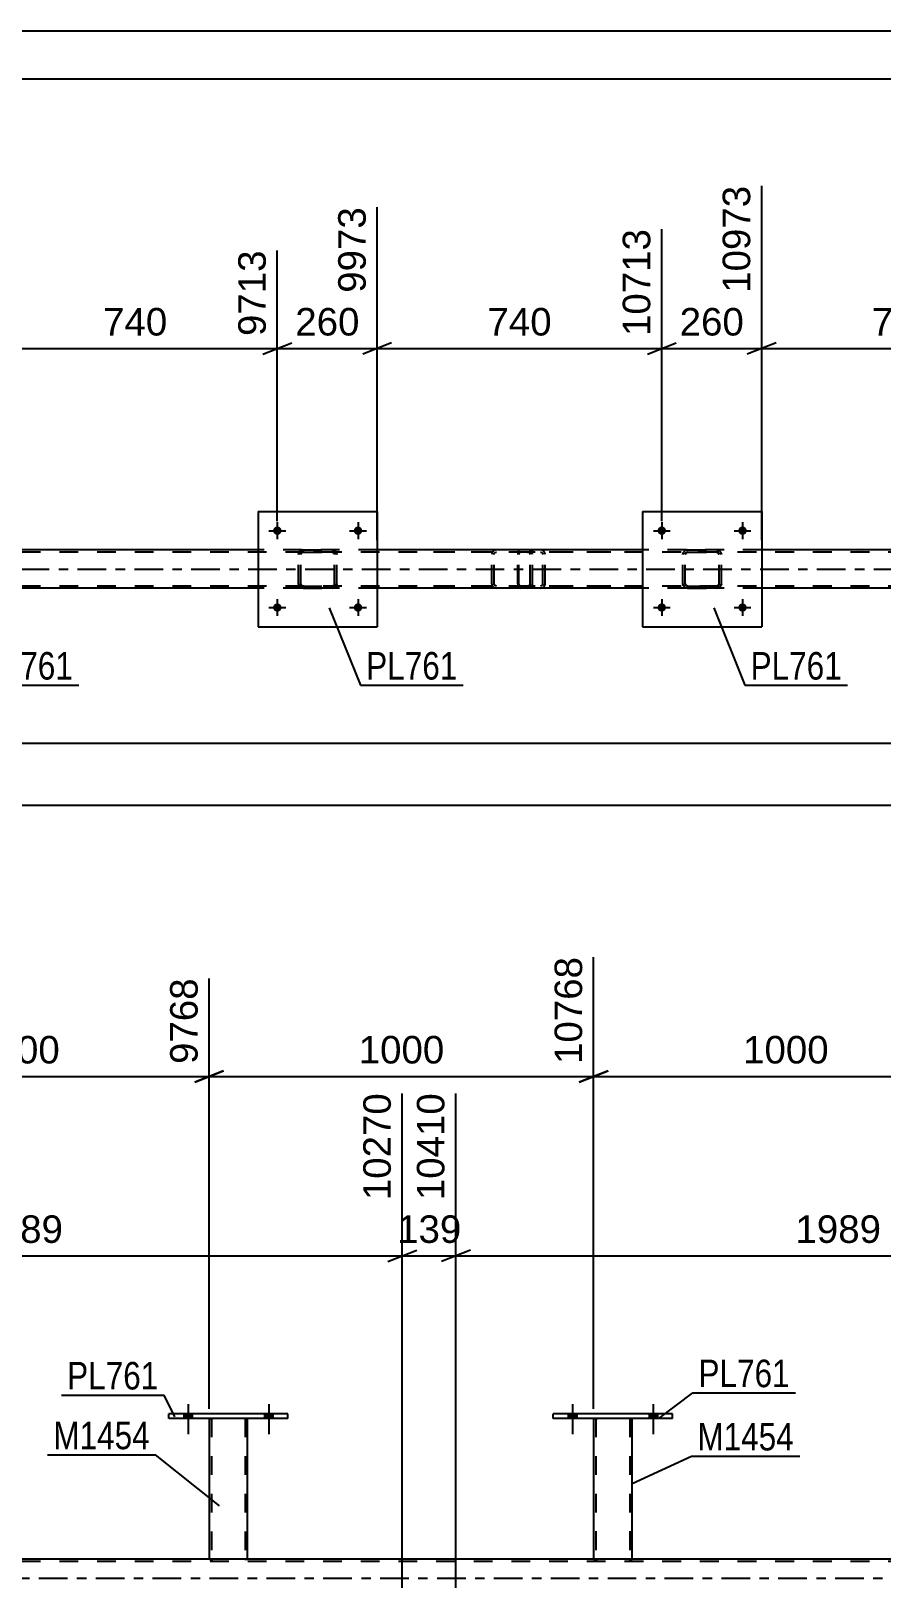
# Model space of a CAD drawing. Header units: millimetres. Extents: x 0 to 841, y 0 to 594.
# Drawn here: x 464 to 552.5, y 431.9 to 594 of the extents above; entities that cross this region are included whole.
import ezdxf

# ---------------------------------------------------------------- set-up
doc = ezdxf.new("R2010")
doc.units = ezdxf.units.MM
doc.linetypes.add('DXK_LINE_DOT2', pattern=[3.9198, 1.9599, -1.9599])
doc.linetypes.add('DXK_LINE_DOT3', pattern=[5.9187, 2.979, -0.9799, 0.9799, -0.9799])
doc.styles.add('Arial', font='ARIAL.TTF', dxfattribs={"height": 0.2})
doc.styles.add('Arial Narrow', font='ARIALN.TTF', dxfattribs={"height": 0.2})

# ---------------------------------------------------------------- blocks, each defined once
blk = doc.blocks.new('Unknown-318895945-1113')
at = {"color": 5, "linetype": 'Continuous'}
for p, q in [((841, 594), (0, 594)), ((836, 589), (5, 589))]:
    blk.add_line(p, q, dxfattribs=at)
blk = doc.blocks.new('Bolt-318895945-3788 - 3712')
at = {"linetype": 'Continuous'}
for points in [[(479.88, 449.56), (480.76, 449.56), (480.76, 450.04), (479.88, 450.04)], [(488.28, 449.56), (489.16, 449.56), (489.16, 450.04), (488.28, 450.04)]]:
    blk.add_hatch(color=1, dxfattribs=at).paths.add_polyline_path(points)
at = {"color": 1, "linetype": 'Continuous'}
for p, q in [((480.32, 451.04), (480.32, 447.92)), ((488.72, 451.04), (488.72, 447.92)), ((479.88, 450.04), (479.88, 449.56)), ((480.76, 450.04), (480.76, 449.56)), ((488.28, 450.04), (488.28, 449.56)), ((489.16, 450.04), (489.16, 449.56))]:
    blk.add_line(p, q, dxfattribs=at)
blk = doc.blocks.new('Bolt-318895945-3816 - 3712')
at = {"linetype": 'Continuous'}
for points in [[(479.88, 449.56), (480.76, 449.56), (480.76, 450.04), (479.88, 450.04)], [(488.28, 449.56), (489.16, 449.56), (489.16, 450.04), (488.28, 450.04)]]:
    blk.add_hatch(color=1, dxfattribs=at).paths.add_polyline_path(points)
at = {"color": 1, "linetype": 'Continuous'}
for p, q in [((480.32, 451.04), (480.32, 447.92)), ((488.72, 451.04), (488.72, 447.92)), ((479.88, 450.04), (479.88, 449.56)), ((480.76, 450.04), (480.76, 449.56)), ((488.28, 450.04), (488.28, 449.56)), ((489.16, 450.04), (489.16, 449.56))]:
    blk.add_line(p, q, dxfattribs=at)
blk = doc.blocks.new('Bolt-318895945-3815 - 3712')
at = {"linetype": 'Continuous'}
for points in [[(519.89, 449.56), (520.77, 449.56), (520.77, 450.04), (519.89, 450.04)], [(528.29, 449.56), (529.17, 449.56), (529.17, 450.04), (528.29, 450.04)]]:
    blk.add_hatch(color=1, dxfattribs=at).paths.add_polyline_path(points)
at = {"color": 1, "linetype": 'Continuous'}
for p, q in [((520.33, 451.04), (520.33, 447.92)), ((528.73, 451.04), (528.73, 447.92)), ((519.89, 450.04), (519.89, 449.56)), ((520.77, 450.04), (520.77, 449.56)), ((528.29, 450.04), (528.29, 449.56)), ((529.17, 450.04), (529.17, 449.56))]:
    blk.add_line(p, q, dxfattribs=at)
blk = doc.blocks.new('Bolt-318895945-3830 - 3712')
at = {"linetype": 'Continuous'}
for points in [[(519.89, 449.56), (520.77, 449.56), (520.77, 450.04), (519.89, 450.04)], [(528.29, 449.56), (529.17, 449.56), (529.17, 450.04), (528.29, 450.04)]]:
    blk.add_hatch(color=1, dxfattribs=at).paths.add_polyline_path(points)
at = {"color": 1, "linetype": 'Continuous'}
for p, q in [((520.33, 451.04), (520.33, 447.92)), ((528.73, 451.04), (528.73, 447.92)), ((519.89, 450.04), (519.89, 449.56)), ((520.77, 450.04), (520.77, 449.56)), ((528.29, 450.04), (528.29, 449.56)), ((529.17, 450.04), (529.17, 449.56))]:
    blk.add_line(p, q, dxfattribs=at)
blk = doc.blocks.new('Part-318895945-4105 - 3712')
at = {"color": 2, "linetype": 'Continuous'}
for p, q in [((518.33, 449.56), (518.33, 450.04)), ((530.73, 450.04), (518.33, 450.04)), ((530.73, 449.56), (518.33, 449.56)), ((530.73, 449.56), (530.73, 450.04))]:
    blk.add_line(p, q, dxfattribs=at)
blk = doc.blocks.new('Part-318895945-3891 - 3712')
at = {"color": 7, "linetype": 'DXK_LINE_DOT2'}
for p, q in [((708.01, 434.68), (109.68, 434.68)), ((486.52, 434.92), (482.52, 434.92)), ((526.53, 434.92), (522.53, 434.92))]:
    blk.add_line(p, q, dxfattribs=at)
at = {"color": 2, "linetype": 'Continuous'}
for p, q in [((482.52, 434.92), (446.52, 434.92)), ((522.53, 434.92), (486.52, 434.92)), ((562.52, 434.92), (526.53, 434.92))]:
    blk.add_line(p, q, dxfattribs=at)
at = {"color": 7, "linetype": 'DXK_LINE_DOT3'}
blk.add_line((109.68, 432.92), (708.01, 432.92), dxfattribs=at)
blk = doc.blocks.new('Part-318895945-4012 - 3712')
at = {"color": 7, "linetype": 'DXK_LINE_DOT2'}
for p, q in [((522.53, 449.57), (522.53, 449.57)), ((522.53, 449.57), (522.53, 449.56)), ((522.53, 449.57), (522.53, 449.56)), ((522.56, 449.57), (522.53, 449.57)), ((522.53, 449.57), (522.56, 449.57)), ((522.67, 449.57), (522.56, 449.57)), ((522.56, 449.57), (522.67, 449.57)), ((522.82, 449.57), (522.67, 449.57)), ((522.67, 449.57), (522.82, 449.57)), ((522.77, 449.57), (522.77, 449.57)), ((522.77, 449.57), (522.77, 434.92)), ((522.79, 449.57), (522.77, 449.57)), ((522.77, 449.57), (522.79, 449.57)), ((522.84, 449.57), (522.79, 449.57)), ((522.79, 449.57), (522.84, 449.57)), ((526.23, 449.57), (522.82, 449.57)), ((526.23, 449.57), (522.82, 449.57)), ((526.14, 449.57), (522.84, 449.57)), ((522.84, 449.57), (522.92, 449.57)), ((526.22, 449.57), (522.92, 449.57)), ((526.22, 449.57), (526.14, 449.57)), ((526.27, 449.57), (526.22, 449.57)), ((526.22, 449.57), (526.27, 449.57)), ((526.23, 449.57), (526.39, 449.57)), ((526.39, 449.57), (526.23, 449.57)), ((526.29, 449.57), (526.27, 449.57)), ((526.27, 449.57), (526.29, 449.57)), ((526.29, 449.57), (526.29, 449.57)), ((526.29, 449.57), (526.29, 434.92)), ((526.39, 449.57), (526.49, 449.57)), ((526.49, 449.57), (526.39, 449.57)), ((526.49, 449.57), (526.53, 449.57)), ((526.53, 449.57), (526.49, 449.57)), ((526.53, 449.57), (526.53, 449.57)), ((526.53, 449.57), (526.53, 449.56)), ((526.53, 449.56), (526.53, 449.57)), ((522.53, 434.92), (522.53, 434.92)), ((522.53, 434.92), (522.53, 434.92)), ((522.53, 434.92), (522.53, 434.92)), ((522.53, 434.92), (522.56, 434.92)), ((522.56, 434.92), (522.67, 434.92)), ((522.67, 434.92), (522.82, 434.92)), ((522.79, 434.92), (522.77, 434.92)), ((522.77, 434.92), (522.79, 434.92)), ((522.84, 434.92), (522.79, 434.92)), ((522.79, 434.92), (522.82, 434.92)), ((526.23, 434.92), (522.82, 434.92)), ((522.82, 434.92), (522.84, 434.92)), ((526.14, 434.92), (522.84, 434.92)), ((522.84, 434.92), (522.92, 434.92)), ((526.27, 434.92), (522.92, 434.92)), ((526.22, 434.92), (526.14, 434.92)), ((526.27, 434.92), (526.22, 434.92)), ((526.23, 434.92), (526.39, 434.92)), ((526.29, 434.92), (526.27, 434.92)), ((526.27, 434.92), (526.29, 434.92)), ((526.39, 434.92), (526.49, 434.92)), ((526.49, 434.92), (526.53, 434.92)), ((526.52, 434.92), (526.53, 434.92)), ((526.53, 434.92), (526.53, 434.92)), ((526.53, 434.92), (526.53, 434.92)), ((526.53, 434.92), (526.53, 434.92))]:
    blk.add_line(p, q, dxfattribs=at)
at = {"color": 2, "linetype": 'Continuous'}
for p, q in [((522.53, 449.56), (522.53, 434.92)), ((526.53, 434.92), (526.53, 449.56)), ((522.53, 434.92), (522.56, 434.92)), ((522.67, 434.92), (522.56, 434.92)), ((522.82, 434.92), (522.67, 434.92)), ((526.23, 434.92), (522.82, 434.92)), ((526.39, 434.92), (526.23, 434.92)), ((526.49, 434.92), (526.39, 434.92)), ((526.49, 434.92), (526.52, 434.92))]:
    blk.add_line(p, q, dxfattribs=at)
blk = doc.blocks.new('Part-318895945-4017 - 3712')
at = {"color": 2, "linetype": 'Continuous'}
for p, q in [((478.32, 449.56), (478.32, 450.04)), ((490.72, 450.04), (478.32, 450.04)), ((490.72, 449.56), (478.32, 449.56)), ((490.72, 449.56), (490.72, 450.04))]:
    blk.add_line(p, q, dxfattribs=at)
blk = doc.blocks.new('Part-318895945-4080 - 3712')
at = {"color": 2, "linetype": 'Continuous'}
for p, q in [((482.52, 449.56), (482.52, 434.92)), ((486.52, 434.92), (486.52, 449.56)), ((482.53, 434.92), (482.56, 434.92)), ((482.66, 434.92), (482.56, 434.92)), ((482.82, 434.92), (482.66, 434.92)), ((486.23, 434.92), (482.82, 434.92)), ((486.38, 434.92), (486.23, 434.92)), ((486.48, 434.92), (486.38, 434.92)), ((486.48, 434.92), (486.52, 434.92))]:
    blk.add_line(p, q, dxfattribs=at)
at = {"color": 7, "linetype": 'DXK_LINE_DOT2'}
for p, q in [((482.52, 449.56), (482.52, 449.56)), ((482.52, 449.56), (482.52, 449.56)), ((482.52, 449.56), (482.52, 449.56)), ((482.56, 449.56), (482.52, 449.56)), ((482.52, 449.56), (482.56, 449.56)), ((482.66, 449.56), (482.56, 449.56)), ((482.56, 449.56), (482.66, 449.56)), ((482.82, 449.56), (482.66, 449.56)), ((482.66, 449.56), (482.82, 449.56)), ((482.76, 449.56), (482.76, 449.56)), ((482.76, 449.56), (482.76, 434.92)), ((482.78, 449.56), (482.76, 449.56)), ((482.76, 449.56), (482.78, 449.56)), ((482.83, 449.56), (482.78, 449.56)), ((482.78, 449.56), (482.83, 449.56)), ((486.23, 449.56), (482.82, 449.56)), ((486.23, 449.56), (482.82, 449.56)), ((486.13, 449.56), (482.83, 449.56)), ((482.83, 449.56), (482.91, 449.56)), ((486.21, 449.56), (482.91, 449.56)), ((486.21, 449.56), (486.13, 449.56)), ((486.26, 449.56), (486.21, 449.56)), ((486.21, 449.56), (486.26, 449.56)), ((486.23, 449.56), (486.38, 449.56)), ((486.38, 449.56), (486.23, 449.56)), ((486.28, 449.56), (486.26, 449.56)), ((486.26, 449.56), (486.28, 449.56)), ((486.28, 449.56), (486.28, 449.56)), ((486.28, 449.56), (486.28, 434.92)), ((486.38, 449.56), (486.48, 449.56)), ((486.48, 449.56), (486.38, 449.56)), ((486.48, 449.56), (486.52, 449.56)), ((486.52, 449.56), (486.48, 449.56)), ((486.52, 449.56), (486.52, 449.56)), ((486.52, 449.56), (486.52, 449.56)), ((486.52, 449.56), (486.52, 449.56)), ((482.52, 434.92), (482.52, 434.92)), ((482.52, 434.92), (482.52, 434.92)), ((482.52, 434.92), (482.53, 434.92)), ((482.52, 434.92), (482.56, 434.92)), ((482.56, 434.92), (482.66, 434.92)), ((482.66, 434.92), (482.82, 434.92)), ((482.78, 434.92), (482.76, 434.92)), ((482.76, 434.92), (482.78, 434.92)), ((482.83, 434.92), (482.78, 434.92)), ((482.78, 434.92), (482.82, 434.92)), ((486.23, 434.92), (482.82, 434.92)), ((482.82, 434.92), (482.83, 434.92)), ((486.13, 434.92), (482.83, 434.92)), ((482.83, 434.92), (482.91, 434.92)), ((486.26, 434.92), (482.91, 434.92)), ((486.21, 434.92), (486.13, 434.92)), ((486.26, 434.92), (486.21, 434.92)), ((486.23, 434.92), (486.38, 434.92)), ((486.28, 434.92), (486.26, 434.92)), ((486.26, 434.92), (486.28, 434.92)), ((486.38, 434.92), (486.48, 434.92)), ((486.48, 434.92), (486.52, 434.92)), ((486.52, 434.92), (486.52, 434.92)), ((486.52, 434.92), (486.52, 434.92)), ((486.52, 434.92), (486.52, 434.92)), ((486.52, 434.92), (486.52, 434.92))]:
    blk.add_line(p, q, dxfattribs=at)
blk = doc.blocks.new('Bolt-318895945-5079 - 5050')
at = {"linetype": 'Continuous'}
for points in [[(490.05, 533.99, -1), (489.17, 533.99, -1)], [(498.45, 533.99, -1), (497.57, 533.99, -1)]]:
    blk.add_hatch(color=1, dxfattribs=at).paths.add_polyline_path(points)
at = {"color": 1, "linetype": 'Continuous'}
for p, q in [((489.61, 534.87), (489.61, 533.11)), ((498.01, 534.87), (498.01, 533.11)), ((488.73, 533.99), (490.49, 533.99)), ((497.13, 533.99), (498.89, 533.99))]:
    blk.add_line(p, q, dxfattribs=at)
blk = doc.blocks.new('Bolt-318895945-5080 - 5050')
at = {"linetype": 'Continuous'}
for points in [[(490.05, 541.99, -1), (489.17, 541.99, -1)], [(498.45, 541.99, -1), (497.57, 541.99, -1)]]:
    blk.add_hatch(color=1, dxfattribs=at).paths.add_polyline_path(points)
at = {"color": 1, "linetype": 'Continuous'}
for p, q in [((488.73, 541.99), (490.49, 541.99)), ((489.61, 542.87), (489.61, 541.11)), ((497.13, 541.99), (498.89, 541.99)), ((498.01, 542.87), (498.01, 541.11))]:
    blk.add_line(p, q, dxfattribs=at)
blk = doc.blocks.new('Bolt-318895945-5081 - 5050')
at = {"linetype": 'Continuous'}
for points in [[(530.06, 533.99, -1), (529.18, 533.99, -1)], [(538.46, 533.99, -1), (537.58, 533.99, -1)]]:
    blk.add_hatch(color=1, dxfattribs=at).paths.add_polyline_path(points)
at = {"color": 1, "linetype": 'Continuous'}
for p, q in [((529.62, 534.87), (529.62, 533.11)), ((538.02, 534.87), (538.02, 533.11)), ((528.74, 533.99), (530.5, 533.99)), ((537.14, 533.99), (538.9, 533.99))]:
    blk.add_line(p, q, dxfattribs=at)
blk = doc.blocks.new('Part-318895945-5138 - 5050')
at = {"color": 7, "linetype": 'DXK_LINE_DOT2'}
for p, q in [((514.71, 539.85), (514.65, 539.7)), ((514.79, 539.96), (514.71, 539.85)), ((514.9, 539.99), (514.79, 539.96)), ((514.8, 539.68), (514.85, 539.74)), ((514.85, 539.74), (514.9, 539.75)), ((524.3, 539.99), (514.9, 539.99)), ((524.3, 539.75), (514.9, 539.75)), ((516.17, 539.99), (516.17, 539.75)), ((517.18, 539.96), (516.99, 539.99)), ((516.99, 539.75), (517.09, 539.74)), ((517.09, 539.74), (517.17, 539.68)), ((514.65, 539.7), (514.63, 539.51)), ((514.63, 536.47), (514.63, 539.51)), ((514.76, 539.51), (514.77, 539.61)), ((514.76, 536.47), (514.76, 539.51)), ((514.77, 539.61), (514.8, 539.68)), ((517.17, 539.68), (517.22, 539.61)), ((517.22, 539.61), (517.24, 539.51)), ((517.24, 536.47), (517.24, 539.51)), ((517.49, 539.51), (517.45, 539.7)), ((517.49, 536.47), (517.49, 539.51)), ((514.63, 536.47), (514.65, 536.29)), ((514.77, 536.38), (514.76, 536.47)), ((517.24, 536.47), (517.22, 536.38)), ((517.45, 536.29), (517.49, 536.47)), ((514.65, 536.29), (514.71, 536.13)), ((514.71, 536.13), (514.79, 536.03)), ((514.8, 536.3), (514.77, 536.38)), ((514.79, 536.03), (514.9, 535.99)), ((514.85, 536.25), (514.8, 536.3)), ((514.9, 536.23), (514.85, 536.25)), ((524.3, 536.23), (514.9, 536.23)), ((524.3, 535.99), (514.9, 535.99)), ((516.17, 535.99), (516.17, 536.23)), ((517.09, 536.25), (516.99, 536.23)), ((516.99, 535.99), (517.18, 536.03)), ((517.17, 536.3), (517.09, 536.25)), ((517.22, 536.38), (517.17, 536.3))]:
    blk.add_line(p, q, dxfattribs=at)
for centre, start, end in [((517, 539.5), 23.8494, 68.8059), ((517, 536.49), 291.1941, 336.1506)]:
    blk.add_arc(centre, 0.492, start, end, dxfattribs=at)
blk = doc.blocks.new('Part-318895945-5154 - 5050')
at = {"color": 7, "linetype": 'DXK_LINE_DOT2'}
for p, q in [((708.01, 539.75), (119.62, 539.75)), ((500.01, 539.99), (487.61, 539.99)), ((540.02, 539.99), (527.62, 539.99)), ((708.01, 536.23), (119.62, 536.23)), ((500.01, 535.99), (487.61, 535.99)), ((540.02, 535.99), (527.62, 535.99))]:
    blk.add_line(p, q, dxfattribs=at)
at = {"color": 2, "linetype": 'Continuous'}
for p, q in [((487.61, 539.99), (460.01, 539.99)), ((527.62, 539.99), (500.01, 539.99)), ((567.61, 539.99), (540.02, 539.99)), ((487.61, 535.99), (460.01, 535.99)), ((527.62, 535.99), (500.01, 535.99)), ((567.61, 535.99), (540.02, 535.99))]:
    blk.add_line(p, q, dxfattribs=at)
at = {"color": 7, "linetype": 'DXK_LINE_DOT3'}
blk.add_line((119.62, 537.99), (708.01, 537.99), dxfattribs=at)
blk = doc.blocks.new('Part-318895945-5162 - 5050')
at = {"color": 2, "linetype": 'Continuous'}
for p, q in [((527.62, 543.99), (527.62, 531.99)), ((527.62, 543.99), (540.02, 543.99)), ((540.02, 543.99), (540.02, 531.99)), ((527.62, 531.99), (540.02, 531.99))]:
    blk.add_line(p, q, dxfattribs=at)
blk = doc.blocks.new('Part-318895945-5163 - 5050')
at = {"color": 7, "linetype": 'DXK_LINE_DOT2'}
for p, q in [((532.12, 539.96), (532.3, 539.99)), ((532.3, 539.99), (532.12, 539.96)), ((532.21, 539.74), (532.13, 539.68)), ((532.13, 539.68), (532.21, 539.73)), ((532.21, 539.73), (532.3, 539.75)), ((532.3, 539.75), (532.21, 539.74)), ((532.3, 539.99), (535.34, 539.99)), ((532.3, 539.99), (532.3, 539.99)), ((532.3, 539.99), (535.34, 539.99)), ((532.3, 539.75), (535.34, 539.75)), ((532.3, 539.75), (532.3, 539.75)), ((535.34, 539.75), (532.3, 539.75)), ((535.34, 539.99), (535.34, 539.99)), ((535.34, 539.99), (535.52, 539.96)), ((535.52, 539.96), (535.34, 539.99)), ((535.34, 539.75), (535.34, 539.75)), ((535.34, 539.75), (535.43, 539.73)), ((535.43, 539.74), (535.34, 539.75)), ((535.51, 539.68), (535.43, 539.74)), ((535.43, 539.73), (535.51, 539.68)), ((531.82, 539.51), (531.86, 539.7)), ((531.86, 539.7), (531.82, 539.51)), ((531.82, 536.47), (531.82, 539.51)), ((532.08, 539.61), (532.06, 539.51)), ((532.06, 539.51), (532.08, 539.6)), ((532.06, 536.47), (532.06, 539.51)), ((532.08, 539.6), (532.13, 539.68)), ((532.13, 539.68), (532.08, 539.61)), ((535.51, 539.68), (535.56, 539.6)), ((535.56, 539.61), (535.51, 539.68)), ((535.58, 539.51), (535.56, 539.61)), ((535.56, 539.6), (535.58, 539.51)), ((535.58, 536.47), (535.58, 539.51)), ((535.78, 539.7), (535.82, 539.51)), ((535.82, 539.51), (535.78, 539.7)), ((535.82, 536.47), (535.82, 539.51)), ((531.86, 536.29), (531.82, 536.47)), ((531.82, 536.47), (531.86, 536.29)), ((532.08, 536.38), (532.06, 536.47)), ((532.06, 536.47), (532.08, 536.38)), ((535.58, 536.47), (535.56, 536.38)), ((535.56, 536.38), (535.58, 536.47)), ((535.82, 536.47), (535.78, 536.29)), ((535.78, 536.29), (535.82, 536.47)), ((532.13, 536.3), (532.08, 536.38)), ((532.08, 536.38), (532.13, 536.3)), ((532.3, 535.99), (532.12, 536.03)), ((532.12, 536.03), (532.3, 535.99)), ((532.21, 536.25), (532.13, 536.3)), ((532.13, 536.3), (532.21, 536.25)), ((532.3, 536.23), (532.21, 536.25)), ((532.21, 536.25), (532.3, 536.23)), ((532.3, 536.23), (535.34, 536.23)), ((532.3, 536.23), (532.3, 536.23)), ((532.3, 536.23), (535.34, 536.23)), ((532.3, 535.99), (535.34, 535.99)), ((532.3, 535.99), (532.3, 535.99)), ((532.3, 535.99), (535.34, 535.99)), ((535.43, 536.25), (535.34, 536.23)), ((535.34, 536.23), (535.43, 536.25)), ((535.34, 536.23), (535.34, 536.23)), ((535.52, 536.03), (535.34, 535.99)), ((535.34, 535.99), (535.52, 536.03)), ((535.34, 535.99), (535.34, 535.99)), ((535.51, 536.3), (535.43, 536.25)), ((535.43, 536.25), (535.51, 536.3)), ((535.56, 536.38), (535.51, 536.3)), ((535.51, 536.3), (535.56, 536.38))]:
    blk.add_line(p, q, dxfattribs=at)
at = {"color": 7, "linetype": 'DXK_LINE_DOT3'}
blk.add_line((533.82, 537.99), (533.82, 537.99), dxfattribs=at)
at = {"color": 7, "linetype": 'DXK_LINE_DOT2'}
for centre, start, end in [((532.3, 539.51), 112.5, 157.5), ((532.3, 539.51), 112.5, 157.5), ((535.34, 539.51), 22.5, 67.5), ((535.34, 539.51), 22.5, 67.5), ((532.3, 536.47), 202.5, 247.5), ((532.3, 536.47), 202.5, 247.5), ((535.34, 536.47), 292.5, 337.5), ((535.34, 536.47), 292.5, 337.5)]:
    blk.add_arc(centre, 0.48, start, end, dxfattribs=at)
blk = doc.blocks.new('Part-318895945-5168 - 5050')
at = {"color": 2, "linetype": 'Continuous'}
for p, q in [((487.61, 543.99), (487.61, 531.99)), ((487.61, 543.99), (500.01, 543.99)), ((500.01, 543.99), (500.01, 531.99)), ((487.61, 531.99), (500.01, 531.99))]:
    blk.add_line(p, q, dxfattribs=at)
blk = doc.blocks.new('Part-318895945-5169 - 5050')
at = {"color": 7, "linetype": 'DXK_LINE_DOT2'}
for p, q in [((492.11, 539.96), (492.29, 539.99)), ((492.29, 539.99), (492.11, 539.96)), ((492.2, 539.74), (492.12, 539.68)), ((492.12, 539.68), (492.2, 539.73)), ((492.2, 539.73), (492.29, 539.75)), ((492.29, 539.75), (492.2, 539.74)), ((492.29, 539.99), (495.33, 539.99)), ((492.29, 539.99), (492.29, 539.99)), ((492.29, 539.99), (495.33, 539.99)), ((492.29, 539.75), (495.33, 539.75)), ((492.29, 539.75), (492.29, 539.75)), ((495.33, 539.75), (492.29, 539.75)), ((495.33, 539.99), (495.33, 539.99)), ((495.33, 539.99), (495.52, 539.96)), ((495.52, 539.96), (495.33, 539.99)), ((495.33, 539.75), (495.33, 539.75)), ((495.33, 539.75), (495.43, 539.73)), ((495.43, 539.74), (495.33, 539.75)), ((495.5, 539.68), (495.43, 539.74)), ((495.43, 539.73), (495.5, 539.68)), ((491.81, 539.51), (491.85, 539.7)), ((491.85, 539.7), (491.81, 539.51)), ((491.81, 536.47), (491.81, 539.51)), ((492.07, 539.61), (492.05, 539.51)), ((492.05, 539.51), (492.07, 539.6)), ((492.05, 536.47), (492.05, 539.51)), ((492.07, 539.6), (492.12, 539.68)), ((492.12, 539.68), (492.07, 539.61)), ((495.5, 539.68), (495.56, 539.6)), ((495.56, 539.61), (495.5, 539.68)), ((495.57, 539.51), (495.56, 539.61)), ((495.56, 539.6), (495.57, 539.51)), ((495.57, 536.47), (495.57, 539.51)), ((495.78, 539.7), (495.81, 539.51)), ((495.81, 539.51), (495.78, 539.7)), ((495.81, 536.47), (495.81, 539.51)), ((491.85, 536.29), (491.81, 536.47)), ((491.81, 536.47), (491.85, 536.29)), ((492.07, 536.38), (492.05, 536.47)), ((492.05, 536.47), (492.07, 536.38)), ((495.57, 536.47), (495.56, 536.38)), ((495.56, 536.38), (495.57, 536.47)), ((495.81, 536.47), (495.78, 536.29)), ((495.78, 536.29), (495.81, 536.47)), ((492.12, 536.3), (492.07, 536.38)), ((492.07, 536.38), (492.12, 536.3)), ((492.29, 535.99), (492.11, 536.03)), ((492.11, 536.03), (492.29, 535.99)), ((492.2, 536.25), (492.12, 536.3)), ((492.12, 536.3), (492.2, 536.25)), ((492.29, 536.23), (492.2, 536.25)), ((492.2, 536.25), (492.29, 536.23)), ((492.29, 536.23), (495.33, 536.23)), ((492.29, 536.23), (492.29, 536.23)), ((492.29, 536.23), (495.33, 536.23)), ((492.29, 535.99), (495.33, 535.99)), ((492.29, 535.99), (492.29, 535.99)), ((492.29, 535.99), (495.33, 535.99)), ((495.43, 536.25), (495.33, 536.23)), ((495.33, 536.23), (495.43, 536.25)), ((495.33, 536.23), (495.33, 536.23)), ((495.52, 536.03), (495.33, 535.99)), ((495.33, 535.99), (495.52, 536.03)), ((495.33, 535.99), (495.33, 535.99)), ((495.5, 536.3), (495.43, 536.25)), ((495.43, 536.25), (495.5, 536.3)), ((495.56, 536.38), (495.5, 536.3)), ((495.5, 536.3), (495.56, 536.38))]:
    blk.add_line(p, q, dxfattribs=at)
at = {"color": 7, "linetype": 'DXK_LINE_DOT3'}
blk.add_line((493.81, 537.99), (493.81, 537.99), dxfattribs=at)
at = {"color": 7, "linetype": 'DXK_LINE_DOT2'}
for centre, start, end in [((492.29, 539.51), 112.5, 157.5), ((492.29, 539.51), 112.5, 157.5), ((495.33, 539.51), 22.5, 67.5), ((495.33, 539.51), 22.5, 67.5), ((492.29, 536.47), 202.5, 247.5), ((492.29, 536.47), 202.5, 247.5), ((495.33, 536.47), 292.5, 337.5), ((495.33, 536.47), 292.5, 337.5)]:
    blk.add_arc(centre, 0.48, start, end, dxfattribs=at)
blk = doc.blocks.new('Bolt-318895945-5175 - 5050')
at = {"linetype": 'Continuous'}
for points in [[(530.06, 541.99, -1), (529.18, 541.99, -1)], [(538.46, 541.99, -1), (537.58, 541.99, -1)]]:
    blk.add_hatch(color=1, dxfattribs=at).paths.add_polyline_path(points)
at = {"color": 1, "linetype": 'Continuous'}
for p, q in [((528.74, 541.99), (530.5, 541.99)), ((529.62, 542.87), (529.62, 541.11)), ((537.14, 541.99), (538.9, 541.99)), ((538.02, 542.87), (538.02, 541.11))]:
    blk.add_line(p, q, dxfattribs=at)
blk = doc.blocks.new('Part-318895945-5254 - 5050')
at = {"color": 7, "linetype": 'DXK_LINE_DOT2'}
for p, q in [((515.66, 539.99), (503.89, 539.99)), ((515.66, 539.75), (503.89, 539.75)), ((512.43, 539.99), (512.23, 539.96)), ((512.25, 539.68), (512.33, 539.74)), ((512.33, 539.74), (512.43, 539.75)), ((515.86, 539.96), (515.66, 539.99)), ((515.66, 539.75), (515.76, 539.74)), ((515.76, 539.74), (515.84, 539.68)), ((511.96, 539.7), (511.92, 539.51)), ((511.92, 536.47), (511.92, 539.51)), ((512.17, 539.51), (512.19, 539.61)), ((512.17, 536.47), (512.17, 539.51)), ((512.19, 539.61), (512.25, 539.68)), ((515.84, 539.68), (515.9, 539.61)), ((515.9, 539.61), (515.92, 539.51)), ((515.92, 536.47), (515.92, 539.51)), ((516.17, 539.51), (516.14, 539.7)), ((516.17, 536.47), (516.17, 539.51)), ((511.92, 536.47), (511.96, 536.29)), ((512.19, 536.38), (512.17, 536.47)), ((515.92, 536.47), (515.9, 536.38)), ((516.14, 536.29), (516.17, 536.47)), ((515.66, 536.23), (503.89, 536.23)), ((515.66, 535.99), (503.89, 535.99)), ((512.25, 536.3), (512.19, 536.38)), ((512.23, 536.03), (512.43, 535.99)), ((512.33, 536.25), (512.25, 536.3)), ((512.43, 536.23), (512.33, 536.25)), ((515.76, 536.25), (515.66, 536.23)), ((515.66, 535.99), (515.86, 536.03)), ((515.84, 536.3), (515.76, 536.25)), ((515.9, 536.38), (515.84, 536.3))]:
    blk.add_line(p, q, dxfattribs=at)
for centre, start, end in [((512.41, 539.49), 110.7583, 155.68), ((515.68, 539.49), 24.32, 69.2417), ((512.41, 536.49), 204.32, 249.2417), ((515.68, 536.49), 290.7583, 335.68)]:
    blk.add_arc(centre, 0.496, start, end, dxfattribs=at)
blk = doc.blocks.new('StraightDimension-318895945-4685 - 3712')
at = {"color": 7, "linetype": 'Continuous'}
for p, q in [((502.62, 431.92), (502.62, 483.41)), ((508.2, 431.92), (508.2, 483.41)), ((501.12, 465.89), (504.12, 467.09)), ((509.7, 467.09), (506.7, 465.89)), ((502.62, 466.49), (508.2, 466.49))]:
    blk.add_line(p, q, dxfattribs=at)
at = {"color": 0}
blk.add_wipeout([(509.35, 467.24), (509.35, 471.44), (501.48, 471.44), (501.48, 467.24)], dxfattribs=at)
at = {"color": 3, "style": 'Arial'}
blk.add_text('139', height=2.865, dxfattribs=at).set_placement((502.08, 467.84))
at = {"color": 0, "linetype": 'Continuous'}
blk.add_wipeout([(507.6, 484.01), (503.4, 484.01), (503.4, 471.69), (507.6, 471.69)], dxfattribs=at)
at = {"color": 3, "linetype": 'Continuous', "style": 'Arial'}
blk.add_text('10410', height=2.865, rotation=90.0002, dxfattribs=at).set_placement((507, 472.29))
blk = doc.blocks.new('StraightDimension-318895945-4699 - 3712')
at = {"color": 7, "linetype": 'Continuous'}
for p, q in [((502.62, 431.92), (502.62, 483.41)), ((423.06, 431.92), (423.06, 481.19)), ((424.56, 467.09), (421.56, 465.89)), ((501.12, 465.89), (504.12, 467.09)), ((423.06, 466.49), (502.62, 466.49))]:
    blk.add_line(p, q, dxfattribs=at)
at = {"color": 0, "linetype": 'Continuous'}
blk.add_wipeout([(502.02, 484.01), (497.82, 484.01), (497.82, 471.69), (502.02, 471.69)], dxfattribs=at)
at = {"color": 0}
blk.add_wipeout([(467.89, 467.24), (467.89, 471.44), (457.8, 471.44), (457.8, 467.24)], dxfattribs=at)
at = {"color": 3, "linetype": 'Continuous', "style": 'Arial'}
blk.add_text('10270', height=2.865, rotation=90.0002, dxfattribs=at).set_placement((501.42, 472.29))
at = {"color": 3, "style": 'Arial'}
blk.add_text('1989', height=2.865, dxfattribs=at).set_placement((458.4, 467.84))
blk = doc.blocks.new('StraightDimension-318895945-4498 - 3712')
at = {"color": 7, "linetype": 'Continuous'}
for p, q in [((442.52, 450.56), (442.52, 495.36)), ((482.52, 450.56), (482.52, 495.36)), ((444.02, 485.77), (441.02, 484.57)), ((442.52, 485.17), (482.52, 485.17)), ((481.02, 484.57), (484.02, 485.77))]:
    blk.add_line(p, q, dxfattribs=at)
at = {"color": 0, "linetype": 'Continuous'}
blk.add_wipeout([(481.92, 495.96), (477.72, 495.96), (477.72, 485.87), (481.92, 485.87)], dxfattribs=at)
at = {"color": 0}
blk.add_wipeout([(467.57, 485.92), (467.57, 490.12), (457.47, 490.12), (457.47, 485.92)], dxfattribs=at)
at = {"color": 3, "linetype": 'Continuous', "style": 'Arial'}
blk.add_text('9768', height=2.865, rotation=90.0002, dxfattribs=at).set_placement((481.32, 486.47))
at = {"color": 3, "style": 'Arial'}
blk.add_text('1000', height=2.865, dxfattribs=at).set_placement((458.07, 486.52))
blk = doc.blocks.new('StraightDimension-318895945-4506 - 3712')
at = {"color": 7, "linetype": 'Continuous'}
for p, q in [((522.53, 450.57), (522.53, 497.59)), ((482.52, 450.56), (482.52, 495.36)), ((484.02, 485.77), (481.02, 484.57)), ((482.52, 485.17), (522.53, 485.17)), ((521.03, 484.57), (524.03, 485.77))]:
    blk.add_line(p, q, dxfattribs=at)
at = {"color": 0, "linetype": 'Continuous'}
blk.add_wipeout([(521.93, 498.19), (517.73, 498.19), (517.73, 485.87), (521.93, 485.87)], dxfattribs=at)
at = {"color": 0}
blk.add_wipeout([(507.57, 485.92), (507.57, 490.12), (497.48, 490.12), (497.48, 485.92)], dxfattribs=at)
at = {"color": 3, "linetype": 'Continuous', "style": 'Arial'}
blk.add_text('10768', height=2.865, rotation=90.0002, dxfattribs=at).set_placement((521.33, 486.47))
at = {"color": 3, "style": 'Arial'}
blk.add_text('1000', height=2.865, dxfattribs=at).set_placement((498.08, 486.52))
blk = doc.blocks.new('StraightDimension-318895945-4514 - 3712')
at = {"color": 7, "linetype": 'Continuous'}
for p, q in [((522.53, 450.57), (522.53, 497.59)), ((562.52, 450.57), (562.52, 497.59)), ((524.03, 485.77), (521.03, 484.57)), ((522.53, 485.17), (562.52, 485.17)), ((561.02, 484.57), (564.02, 485.77))]:
    blk.add_line(p, q, dxfattribs=at)
at = {"color": 0, "linetype": 'Continuous'}
blk.add_wipeout([(561.92, 498.19), (557.72, 498.19), (557.72, 485.87), (561.92, 485.87)], dxfattribs=at)
at = {"color": 0}
blk.add_wipeout([(547.57, 485.92), (547.57, 490.12), (537.48, 490.12), (537.48, 485.92)], dxfattribs=at)
at = {"color": 3, "linetype": 'Continuous', "style": 'Arial'}
blk.add_text('11768', height=2.865, rotation=90.0002, dxfattribs=at).set_placement((561.32, 486.47))
at = {"color": 3, "style": 'Arial'}
blk.add_text('1000', height=2.865, dxfattribs=at).set_placement((538.08, 486.52))
blk = doc.blocks.new('StraightDimension-318895945-4671 - 3712')
at = {"color": 7, "linetype": 'Continuous'}
for p, q in [((508.2, 431.92), (508.2, 483.41)), ((587.76, 431.92), (587.76, 483.41)), ((509.7, 467.09), (506.7, 465.89)), ((586.26, 465.89), (589.26, 467.09)), ((508.2, 466.49), (587.76, 466.49))]:
    blk.add_line(p, q, dxfattribs=at)
at = {"color": 0, "linetype": 'Continuous'}
blk.add_wipeout([(587.16, 484.01), (582.96, 484.01), (582.96, 471.69), (587.16, 471.69)], dxfattribs=at)
at = {"color": 0}
blk.add_wipeout([(553.03, 467.24), (553.03, 471.44), (542.93, 471.44), (542.93, 467.24)], dxfattribs=at)
at = {"color": 3, "linetype": 'Continuous', "style": 'Arial'}
blk.add_text('12399', height=2.865, rotation=90.0002, dxfattribs=at).set_placement((586.56, 472.29))
at = {"color": 3, "style": 'Arial'}
blk.add_text('1989', height=2.865, dxfattribs=at).set_placement((543.53, 467.84))
blk = doc.blocks.new('StraightDimension-318895945-5843 - 5050')
at = {"color": 7, "linetype": 'Continuous'}
for p, q in [((540.02, 540.99), (540.02, 577.88)), ((529.62, 542.99), (529.62, 573.38)), ((528.12, 560.36), (531.12, 561.56)), ((529.62, 560.96), (540.02, 560.96)), ((541.52, 561.56), (538.52, 560.36))]:
    blk.add_line(p, q, dxfattribs=at)
at = {"color": 0}
blk.add_wipeout([(538.76, 561.71), (538.76, 565.91), (530.88, 565.91), (530.88, 561.71)], dxfattribs=at)
at = {"color": 3, "style": 'Arial'}
blk.add_text('260', height=2.865, dxfattribs=at).set_placement((531.48, 562.31))
at = {"color": 0, "linetype": 'Continuous'}
blk.add_wipeout([(539.42, 578.48), (535.22, 578.48), (535.22, 566.16), (539.42, 566.16)], dxfattribs=at)
at = {"color": 3, "linetype": 'Continuous', "style": 'Arial'}
blk.add_text('10973', height=2.865, rotation=90.0002, dxfattribs=at).set_placement((538.82, 566.76))
blk = doc.blocks.new('StraightDimension-318895945-5307 - 5050')
at = {"color": 7, "linetype": 'Continuous'}
blk.add_line((111, 519.88), (741.87, 519.88), dxfattribs=at)
blk = doc.blocks.new('StraightDimension-318895945-5328 - 5050')
at = {"color": 7, "linetype": 'Continuous'}
blk.add_line((110.36, 513.41), (742.51, 513.41), dxfattribs=at)
blk = doc.blocks.new('StraightDimension-318895945-5783 - 5050')
at = {"color": 7, "linetype": 'Continuous'}
for p, q in [((460.01, 540.99), (460.01, 575.66)), ((489.61, 542.99), (489.61, 571.16)), ((461.51, 561.56), (458.51, 560.36)), ((460.01, 560.96), (489.61, 560.96)), ((488.11, 560.36), (491.11, 561.56))]:
    blk.add_line(p, q, dxfattribs=at)
at = {"color": 0, "linetype": 'Continuous'}
blk.add_wipeout([(489.01, 571.76), (484.81, 571.76), (484.81, 561.66), (489.01, 561.66)], dxfattribs=at)
at = {"color": 0}
blk.add_wipeout([(478.75, 561.71), (478.75, 565.91), (470.88, 565.91), (470.88, 561.71)], dxfattribs=at)
at = {"color": 3, "linetype": 'Continuous', "style": 'Arial'}
blk.add_text('9713', height=2.865, rotation=90.0002, dxfattribs=at).set_placement((488.41, 562.26))
at = {"color": 3, "style": 'Arial'}
blk.add_text('740', height=2.865, dxfattribs=at).set_placement((471.48, 562.31))
blk = doc.blocks.new('StraightDimension-318895945-5803 - 5050')
at = {"color": 7, "linetype": 'Continuous'}
for p, q in [((500.01, 540.99), (500.01, 575.66)), ((489.61, 542.99), (489.61, 571.16)), ((488.11, 560.36), (491.11, 561.56)), ((489.61, 560.96), (500.01, 560.96)), ((501.51, 561.56), (498.51, 560.36))]:
    blk.add_line(p, q, dxfattribs=at)
at = {"color": 0}
blk.add_wipeout([(498.75, 561.71), (498.75, 565.91), (490.88, 565.91), (490.88, 561.71)], dxfattribs=at)
at = {"color": 3, "style": 'Arial'}
blk.add_text('260', height=2.865, dxfattribs=at).set_placement((491.48, 562.31))
at = {"color": 0, "linetype": 'Continuous'}
blk.add_wipeout([(499.41, 576.26), (495.21, 576.26), (495.21, 566.16), (499.41, 566.16)], dxfattribs=at)
at = {"color": 3, "linetype": 'Continuous', "style": 'Arial'}
blk.add_text('9973', height=2.865, rotation=90.0002, dxfattribs=at).set_placement((498.81, 566.76))
blk = doc.blocks.new('StraightDimension-318895945-5823 - 5050')
at = {"color": 7, "linetype": 'Continuous'}
for p, q in [((500.01, 540.99), (500.01, 575.66)), ((529.62, 542.99), (529.62, 573.38)), ((501.51, 561.56), (498.51, 560.36)), ((500.01, 560.96), (529.62, 560.96)), ((528.12, 560.36), (531.12, 561.56))]:
    blk.add_line(p, q, dxfattribs=at)
at = {"color": 0, "linetype": 'Continuous'}
blk.add_wipeout([(529.02, 573.98), (524.82, 573.98), (524.82, 561.66), (529.02, 561.66)], dxfattribs=at)
at = {"color": 0}
blk.add_wipeout([(518.75, 561.71), (518.75, 565.91), (510.88, 565.91), (510.88, 561.71)], dxfattribs=at)
at = {"color": 3, "linetype": 'Continuous', "style": 'Arial'}
blk.add_text('10713', height=2.865, rotation=90.0002, dxfattribs=at).set_placement((528.42, 562.26))
at = {"color": 3, "style": 'Arial'}
blk.add_text('740', height=2.865, dxfattribs=at).set_placement((511.48, 562.31))
blk = doc.blocks.new('StraightDimension-318895945-5863 - 5050')
at = {"color": 7, "linetype": 'Continuous'}
for p, q in [((540.02, 540.99), (540.02, 577.88)), ((569.61, 542.99), (569.61, 573.38)), ((541.52, 561.56), (538.52, 560.36)), ((540.02, 560.96), (569.61, 560.96)), ((568.11, 560.36), (571.11, 561.56))]:
    blk.add_line(p, q, dxfattribs=at)
at = {"color": 0, "linetype": 'Continuous'}
blk.add_wipeout([(569.01, 573.98), (564.81, 573.98), (564.81, 561.66), (569.01, 561.66)], dxfattribs=at)
at = {"color": 0}
blk.add_wipeout([(558.75, 561.71), (558.75, 565.91), (550.88, 565.91), (550.88, 561.71)], dxfattribs=at)
at = {"color": 3, "linetype": 'Continuous', "style": 'Arial'}
blk.add_text('11713', height=2.865, rotation=90.0002, dxfattribs=at).set_placement((568.41, 562.26))
at = {"color": 3, "style": 'Arial'}
blk.add_text('740', height=2.865, dxfattribs=at).set_placement((551.48, 562.31))
blk = doc.blocks.new('Mark-318895945-4008 - 3712')
at = {"color": 0}
blk.add_wipeout([(543.38, 446.23), (543.38, 449.23), (533.32, 449.23), (533.32, 446.23)], dxfattribs=at)
blk.add_wipeout([(543.38, 446.23), (543.38, 449.23), (533.32, 449.23), (533.32, 446.23)], dxfattribs=at)
at = {"color": 30, "linetype": 'Continuous'}
for p, q in [((526.53, 442.78), (532.72, 445.63)), ((532.72, 445.63), (543.98, 445.63))]:
    blk.add_line(p, q, dxfattribs=at)
at = {"color": 3, "style": 'Arial Narrow'}
blk.add_text('M1454', height=2.863, dxfattribs=at).set_placement((533.32, 446.23))
blk = doc.blocks.new('Mark-318895945-4013 - 3712')
at = {"color": 0}
blk.add_wipeout([(477.25, 452.58), (477.25, 455.58), (467.74, 455.58), (467.74, 452.58)], dxfattribs=at)
blk.add_wipeout([(477.25, 452.58), (477.25, 455.58), (467.74, 455.58), (467.74, 452.58)], dxfattribs=at)
at = {"color": 30, "linetype": 'Continuous'}
for p in [(467.14, 451.98), (478.96, 449.74)]:
    blk.add_line(p, (477.85, 451.98), dxfattribs=at)
at = {"color": 3, "style": 'Arial Narrow'}
blk.add_text('PL761', height=2.863, dxfattribs=at).set_placement((467.74, 452.58))
blk = doc.blocks.new('Mark-318895945-4076 - 3712')
at = {"color": 0}
blk.add_wipeout([(476.35, 446.36), (476.35, 449.36), (466.3, 449.36), (466.3, 446.36)], dxfattribs=at)
blk.add_wipeout([(476.35, 446.36), (476.35, 449.36), (466.3, 449.36), (466.3, 446.36)], dxfattribs=at)
at = {"color": 30, "linetype": 'Continuous'}
for p in [(465.7, 445.76), (483.59, 440.47)]:
    blk.add_line(p, (476.95, 445.76), dxfattribs=at)
at = {"color": 3, "style": 'Arial Narrow'}
blk.add_text('M1454', height=2.863, dxfattribs=at).set_placement((466.3, 446.36))
blk = doc.blocks.new('Mark-318895945-4101 - 3712')
at = {"color": 0}
blk.add_wipeout([(542.95, 452.82), (542.95, 455.82), (533.44, 455.82), (533.44, 452.82)], dxfattribs=at)
blk.add_wipeout([(542.95, 452.82), (542.95, 455.82), (533.44, 455.82), (533.44, 452.82)], dxfattribs=at)
at = {"color": 30, "linetype": 'Continuous'}
for p, q in [((529.31, 449.56), (532.84, 452.22)), ((532.84, 452.22), (543.55, 452.22))]:
    blk.add_line(p, q, dxfattribs=at)
at = {"color": 3, "style": 'Arial Narrow'}
blk.add_text('PL761', height=2.863, dxfattribs=at).set_placement((533.44, 452.82))
blk = doc.blocks.new('Mark-318895945-5158 - 5050')
at = {"color": 0}
blk.add_wipeout([(548.36, 526.49), (548.36, 529.49), (538.86, 529.49), (538.86, 526.49)], dxfattribs=at)
blk.add_wipeout([(548.36, 526.49), (548.36, 529.49), (538.86, 529.49), (538.86, 526.49)], dxfattribs=at)
at = {"color": 30, "linetype": 'Continuous'}
for p, q in [((535.02, 533.96), (538.26, 525.89)), ((538.26, 525.89), (548.96, 525.89))]:
    blk.add_line(p, q, dxfattribs=at)
at = {"color": 3, "style": 'Arial Narrow'}
blk.add_text('PL761', height=2.863, dxfattribs=at).set_placement((538.86, 526.49))
blk = doc.blocks.new('Mark-318895945-5164 - 5050')
at = {"color": 0}
blk.add_wipeout([(508.36, 526.49), (508.36, 529.49), (498.86, 529.49), (498.86, 526.49)], dxfattribs=at)
blk.add_wipeout([(508.36, 526.49), (508.36, 529.49), (498.86, 529.49), (498.86, 526.49)], dxfattribs=at)
at = {"color": 30, "linetype": 'Continuous'}
for p, q in [((495.01, 533.96), (498.26, 525.89)), ((498.26, 525.89), (508.96, 525.89))]:
    blk.add_line(p, q, dxfattribs=at)
at = {"color": 3, "style": 'Arial Narrow'}
blk.add_text('PL761', height=2.863, dxfattribs=at).set_placement((498.86, 526.49))
blk = doc.blocks.new('Mark-318895945-5170 - 5050')
at = {"color": 0}
blk.add_wipeout([(468.35, 526.49), (468.35, 529.49), (458.85, 529.49), (458.85, 526.49)], dxfattribs=at)
blk.add_wipeout([(468.35, 526.49), (468.35, 529.49), (458.85, 529.49), (458.85, 526.49)], dxfattribs=at)
at = {"color": 30, "linetype": 'Continuous'}
for p, q in [((455.01, 533.96), (458.25, 525.89)), ((458.25, 525.89), (468.95, 525.89))]:
    blk.add_line(p, q, dxfattribs=at)
at = {"color": 3, "style": 'Arial Narrow'}
blk.add_text('PL761', height=2.863, dxfattribs=at).set_placement((458.85, 526.49))

msp = doc.modelspace()

# ---------------------------------------------------------------- block references
for name in ['Unknown-318895945-1113', 'Part-318895945-5168 - 5050', 'Part-318895945-5162 - 5050', 'Bolt-318895945-5080 - 5050', 'Bolt-318895945-5175 - 5050', 'Part-318895945-5154 - 5050', 'Part-318895945-5169 - 5050', 'Part-318895945-5254 - 5050', 'Part-318895945-5138 - 5050', 'Part-318895945-5163 - 5050', 'Bolt-318895945-5079 - 5050', 'Bolt-318895945-5081 - 5050', 'Bolt-318895945-3788 - 3712', 'Bolt-318895945-3816 - 3712', 'Bolt-318895945-3815 - 3712', 'Bolt-318895945-3830 - 3712', 'Part-318895945-4017 - 3712', 'Part-318895945-4080 - 3712', 'Part-318895945-4105 - 3712', 'Part-318895945-4012 - 3712', 'Part-318895945-3891 - 3712']:
    msp.add_blockref(name, (0, 0))

# ---------------------------------------------------------------- next in the draw order: block references
for name in ['StraightDimension-318895945-5843 - 5050', 'StraightDimension-318895945-5783 - 5050', 'StraightDimension-318895945-5307 - 5050', 'StraightDimension-318895945-4685 - 3712']:
    msp.add_blockref(name, (0, 0))

# ---------------------------------------------------------------- next in the draw order: block references
for name in ['StraightDimension-318895945-5863 - 5050', 'StraightDimension-318895945-5803 - 5050', 'StraightDimension-318895945-5328 - 5050', 'StraightDimension-318895945-4699 - 3712']:
    msp.add_blockref(name, (0, 0))

# ---------------------------------------------------------------- next in the draw order: block references
for name in ['StraightDimension-318895945-5823 - 5050', 'Mark-318895945-5170 - 5050', 'Mark-318895945-5164 - 5050', 'Mark-318895945-5158 - 5050', 'StraightDimension-318895945-4498 - 3712']:
    msp.add_blockref(name, (0, 0))

# ---------------------------------------------------------------- next in the draw order: block references
for name in ['StraightDimension-318895945-4506 - 3712', 'Mark-318895945-4013 - 3712']:
    msp.add_blockref(name, (0, 0))

# ---------------------------------------------------------------- next in the draw order: block references
for name in ['StraightDimension-318895945-4514 - 3712', 'Mark-318895945-4076 - 3712']:
    msp.add_blockref(name, (0, 0))

# ---------------------------------------------------------------- next in the draw order: block references
msp.add_blockref('StraightDimension-318895945-4671 - 3712', (0, 0))

# ---------------------------------------------------------------- next in the draw order: block references
msp.add_blockref('Mark-318895945-4008 - 3712', (0, 0))

# ---------------------------------------------------------------- next in the draw order: block references
msp.add_blockref('Mark-318895945-4101 - 3712', (0, 0))

doc.saveas('drawing.dxf')
